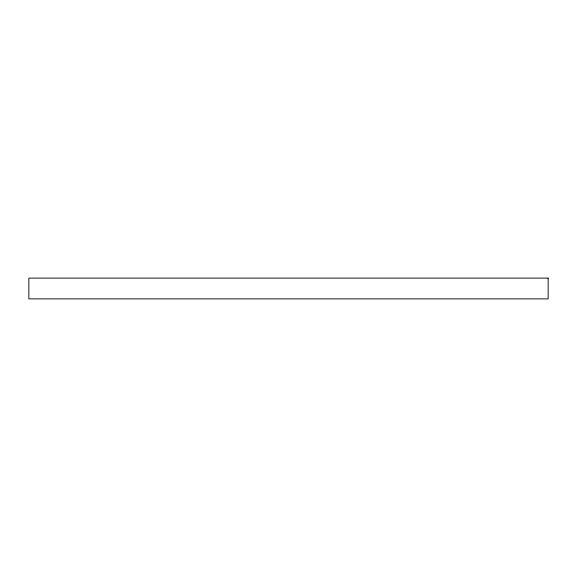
<?xml version="1.0" encoding="UTF-8"?>
<svg xmlns="http://www.w3.org/2000/svg" width="577" height="577" viewBox="0 0 577 577"><rect width="100%" height="100%" fill="white"/><g stroke="black" fill="none" stroke-linecap="round" stroke-linejoin="round"><path stroke-width="0.87" d="M548.15 278.114L28.85 278.114L28.85 298.886L548.15 298.886L548.15 278.114"/></g></svg>
